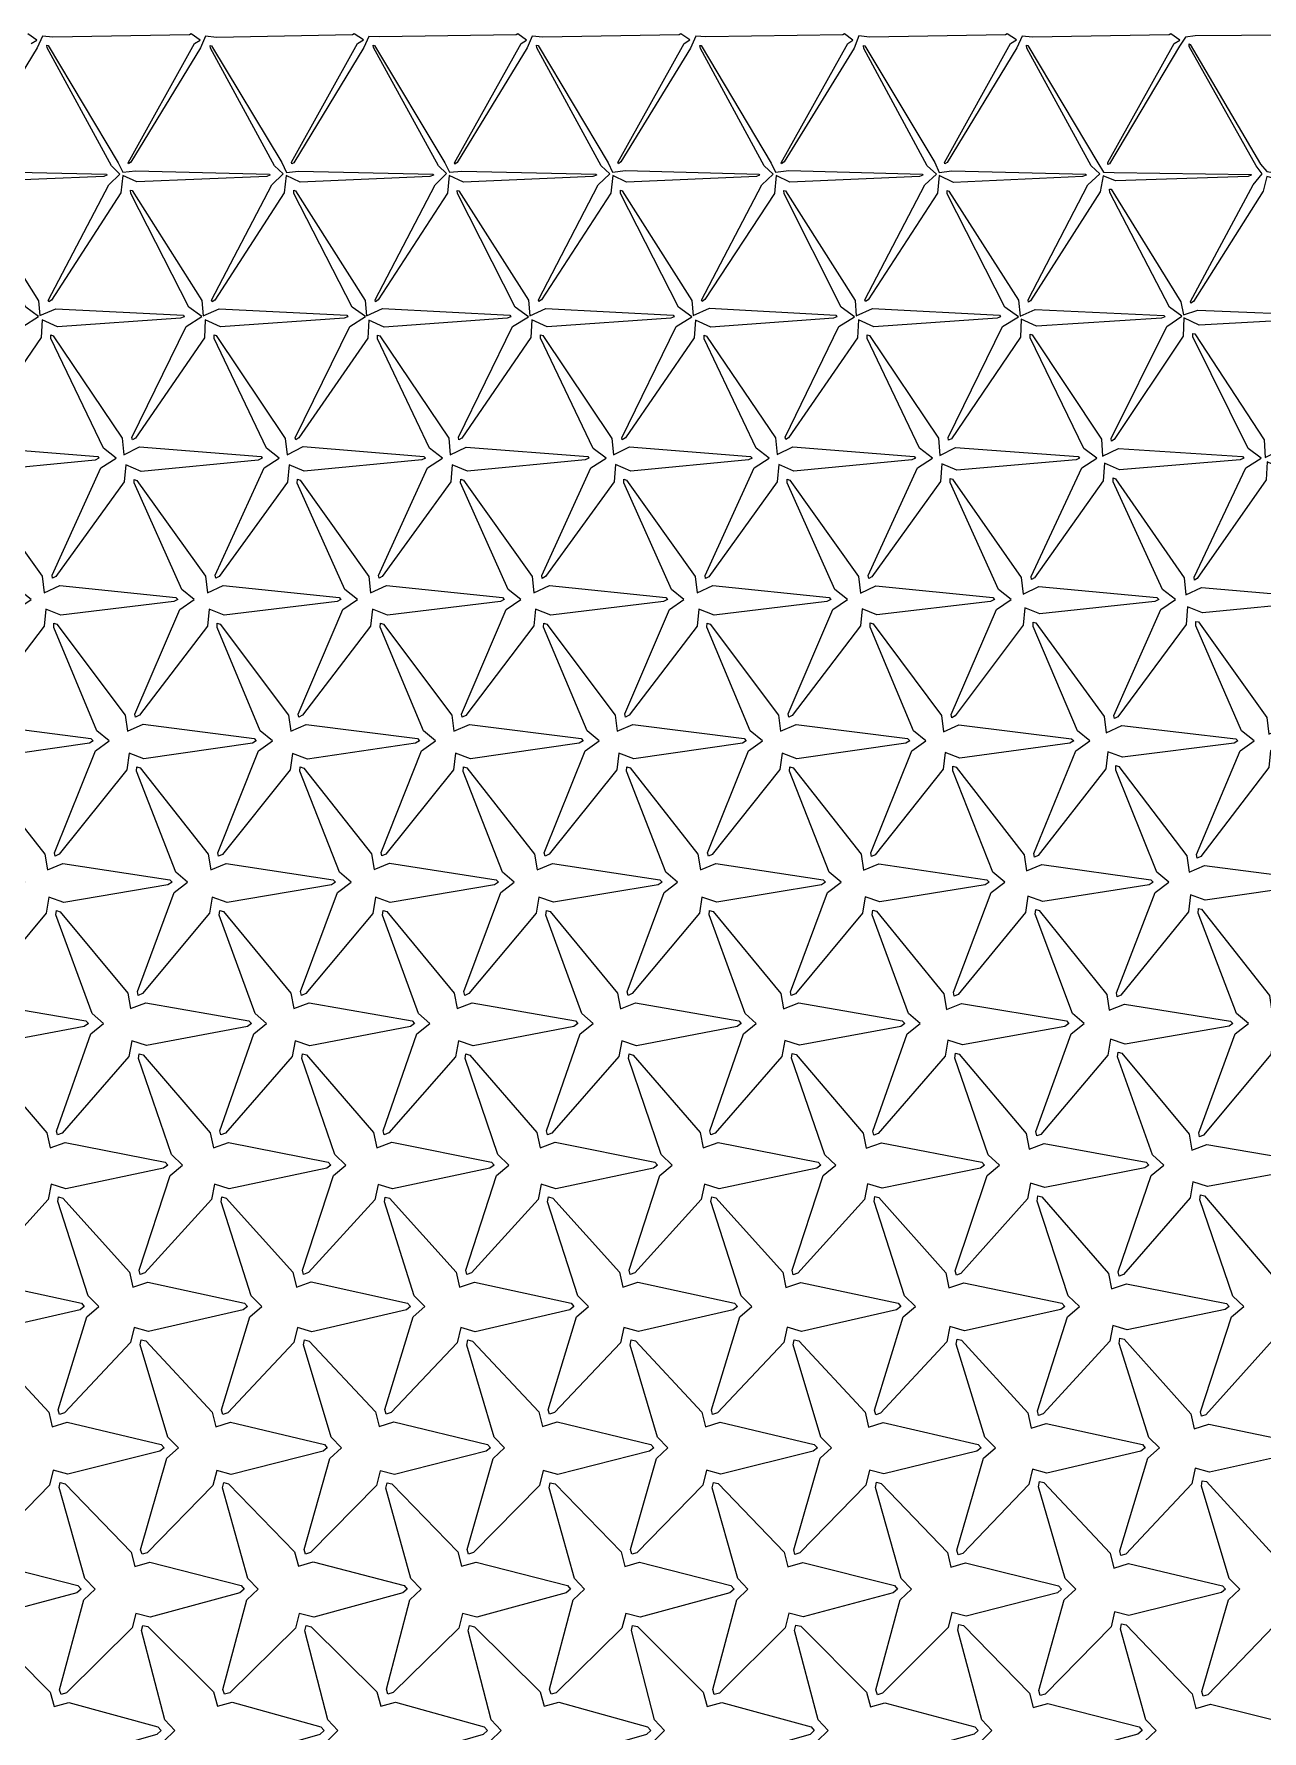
# Model space of a CAD drawing. Extents: x 0 to 195, y 0 to 191.
# Drawn here: x 84.8 to 122.4, y 138.6 to 190.6 of the extents above; entities that cross this region are included whole.
import ezdxf

# ---------------------------------------------------------------- set-up
doc = ezdxf.new("R2010")
doc.units = 0
doc.layers.add('DEFAULT', color=18, linetype='CONTINUOUS')

msp = doc.modelspace()

# ---------------------------------------------------------------- linework, layer by layer
at = {"layer": 'DEFAULT'}
for points in [[(124.628, 190.525), (120.376, 190.494), (120.087, 190.456), (119.898, 190.174), (117.75, 186.574), (117.701, 186.549), (117.702, 186.611), (119.734, 190.264), (119.905, 190.366), (119.631, 190.552), (119.58, 190.522), (115.4, 190.455), (115.078, 190.48), (114.922, 190.129), (112.78, 186.619), (112.715, 186.573), (112.705, 186.618), (114.728, 190.264), (114.909, 190.373), (114.625, 190.552), (114.573, 190.521), (110.404, 190.45), (110.08, 190.489), (109.931, 190.112), (107.791, 186.635), (107.715, 186.574), (107.697, 186.602), (109.744, 190.264), (109.9, 190.357), (109.641, 190.552), (109.591, 190.522), (105.395, 190.464), (105.087, 190.487), (104.929, 190.116), (102.788, 186.632), (102.717, 186.576), (102.702, 186.612), (104.734, 190.264), (104.905, 190.367), (104.631, 190.552), (104.58, 190.521), (100.401, 190.455), (100.077, 190.479), (99.921, 190.13), (97.779, 186.617), (97.711, 186.566), (97.698, 186.604), (99.742, 190.264), (99.901, 190.359), (99.638, 190.552), (99.588, 190.522), (95.396, 190.461), (95.078, 190.474), (94.916, 190.14), (92.773, 186.608), (92.713, 186.569), (92.706, 186.62), (94.725, 190.264), (94.91, 190.375), (94.622, 190.552), (94.57, 190.521), (90.405, 190.447), (90.074, 190.482), (89.924, 190.125), (87.782, 186.622), (87.714, 186.571), (87.701, 186.609), (89.736, 190.264), (89.904, 190.365), (89.633, 190.552), (89.582, 190.522), (85.399, 190.457), (85.078, 190.479), (84.922, 190.13), (82.779, 186.618)], [(84.735, 190.264), (84.904, 190.365), (84.632, 190.552)]]:
    msp.add_lwpolyline(points, dxfattribs=at)
for points in [[(122.57, 186.335), (122.884, 186.292), (127.113, 186.25), (127.125, 186.222), (127.035, 186.189), (122.923, 186.089), (122.577, 186.189), (122.457, 185.732), (120.324, 182.354), (120.25, 182.304), (120.239, 182.356), (122.155, 185.931), (122.425, 186.264), (122.242, 186.509), (120.198, 190.17), (120.19, 190.244), (120.228, 190.233), (122.38, 186.566)], [(82.542, 186.315), (82.923, 186.354), (87.036, 186.255), (87.054, 186.222), (86.956, 186.183), (82.963, 186.025), (82.548, 186.217), (82.48, 185.688), (80.353, 182.398), (80.274, 182.345), (80.26, 182.4), (82.109, 185.929), (82.449, 186.273), (82.207, 186.511), (80.214, 190.137), (80.209, 190.211), (80.254, 190.194), (82.401, 186.606)], [(87.539, 186.315), (87.926, 186.359), (92.03, 186.255), (92.047, 186.222), (91.948, 186.183), (87.967, 186.019), (87.544, 186.219), (87.482, 185.685), (85.355, 182.401), (85.273, 182.343), (85.257, 182.393), (87.116, 185.93), (87.451, 186.261), (87.192, 186.511), (85.222, 190.123), (85.212, 190.205), (85.253, 190.195), (87.401, 186.605)], [(92.551, 186.31), (92.917, 186.345), (97.047, 186.254), (97.053, 186.222), (96.943, 186.182), (92.97, 186.014), (92.541, 186.22), (92.482, 185.685), (90.356, 182.402), (90.275, 182.347), (90.26, 182.4), (92.108, 185.929), (92.455, 186.263), (92.187, 186.511), (90.224, 190.118), (90.216, 190.198), (90.26, 190.185), (92.406, 186.615)], [(97.541, 186.318), (97.923, 186.354), (102.036, 186.255), (102.044, 186.222), (101.935, 186.182), (97.974, 186.009), (97.539, 186.219), (97.486, 185.677), (95.361, 182.409), (95.278, 182.352), (95.263, 182.405), (97.103, 185.929), (97.452, 186.274), (97.203, 186.511), (95.216, 190.133), (95.208, 190.212), (95.25, 190.2), (97.398, 186.6)], [(102.533, 186.314), (102.931, 186.368), (107.019, 186.256), (107.041, 186.222), (106.945, 186.182), (102.969, 186.016), (102.545, 186.22), (102.486, 185.679), (100.36, 182.408), (100.279, 182.354), (100.266, 182.411), (102.097, 185.929), (102.457, 186.272), (102.192, 186.511), (100.221, 190.123), (100.213, 190.204), (100.255, 190.193), (102.402, 186.607)], [(107.528, 186.319), (107.934, 186.371), (112.015, 186.256), (112.037, 186.222), (111.941, 186.182), (107.971, 186.013), (107.546, 186.213), (107.492, 185.667), (105.368, 182.42), (105.28, 182.356), (105.262, 182.403), (107.105, 185.929), (107.459, 186.259), (107.176, 186.512), (105.229, 190.108), (105.214, 190.202), (105.249, 190.202), (107.397, 186.598)], [(112.543, 186.312), (112.924, 186.356), (117.034, 186.255), (117.043, 186.222), (116.933, 186.182), (112.975, 186.007), (112.538, 186.219), (112.487, 185.676), (110.361, 182.41), (110.279, 182.353), (110.263, 182.406), (112.102, 185.929), (112.461, 186.259), (112.172, 186.512), (110.231, 190.104), (110.219, 190.193), (110.258, 190.187), (112.405, 186.612)], [(117.57, 186.315), (117.896, 186.312), (122.088, 186.252), (122.097, 186.222), (121.997, 186.186), (117.943, 186.058), (117.563, 186.202), (117.468, 185.712), (115.337, 182.374), (115.27, 182.339), (115.267, 182.413), (117.095, 185.929), (117.458, 186.272), (117.19, 186.511), (115.222, 190.121), (115.213, 190.204), (115.254, 190.193), (117.402, 186.606)], [(84.996, 181.925), (85.492, 182.134), (89.4, 181.934), (89.424, 181.892), (89.31, 181.843), (85.537, 181.578), (85.069, 181.794), (85.037, 181.25), (82.926, 178.175), (82.835, 178.121), (82.821, 178.194), (84.478, 181.594), (84.963, 181.896), (84.566, 182.186), (82.78, 185.673), (82.772, 185.772), (82.824, 185.759), (84.957, 182.381)], [(89.998, 181.921), (90.492, 182.135), (94.399, 181.934), (94.428, 181.892), (94.321, 181.844), (90.532, 181.586), (90.066, 181.798), (90.038, 181.249), (87.927, 178.176), (87.836, 178.122), (87.821, 178.194), (89.478, 181.594), (89.964, 181.894), (89.563, 182.186), (87.782, 185.67), (87.774, 185.767), (87.828, 185.753), (89.961, 182.388)], [(94.998, 181.92), (95.497, 182.141), (99.39, 181.935), (99.418, 181.892), (99.306, 181.842), (95.539, 181.575), (95.074, 181.785), (95.043, 181.238), (92.934, 178.186), (92.836, 178.122), (92.816, 178.184), (94.488, 181.594), (94.97, 181.894), (94.562, 182.186), (92.782, 185.669), (92.776, 185.765), (92.831, 185.748), (94.963, 182.392)], [(100, 181.916), (100.496, 182.14), (104.391, 181.935), (104.424, 181.892), (104.318, 181.843), (100.533, 181.584), (100.065, 181.8), (100.035, 181.254), (97.924, 178.171), (97.835, 178.121), (97.822, 178.198), (99.474, 181.594), (99.961, 181.892), (99.554, 182.186), (97.786, 185.661), (97.78, 185.759), (97.835, 185.742), (99.966, 182.398)], [(105.001, 181.927), (105.503, 182.152), (109.377, 181.936), (109.409, 181.892), (109.3, 181.842), (105.542, 181.57), (105.074, 181.785), (105.041, 181.243), (102.931, 178.182), (102.835, 178.121), (102.817, 178.187), (104.486, 181.594), (104.968, 181.892), (104.555, 182.186), (102.785, 185.663), (102.777, 185.763), (102.83, 185.75), (104.962, 182.39)], [(109.999, 181.92), (110.497, 182.142), (114.389, 181.935), (114.421, 181.892), (114.315, 181.843), (110.535, 181.582), (110.069, 181.794), (110.04, 181.246), (107.929, 178.179), (107.839, 178.127), (107.825, 178.203), (109.469, 181.594), (109.95, 181.892), (109.541, 182.187), (107.791, 185.65), (107.781, 185.756), (107.832, 185.747), (109.964, 182.393)], [(115.023, 181.913), (115.475, 182.108), (119.432, 181.932), (119.454, 181.892), (119.343, 181.845), (115.52, 181.604), (115.053, 181.821), (115.027, 181.27), (112.913, 178.156), (112.829, 178.11), (112.819, 178.19), (114.482, 181.594), (114.965, 181.892), (114.553, 182.186), (112.786, 185.66), (112.78, 185.757), (112.836, 185.741), (114.967, 182.4)], [(120.019, 181.946), (120.463, 182.089), (124.456, 181.93), (124.48, 181.892), (124.377, 181.848), (120.503, 181.631), (120.034, 181.853), (120.012, 181.299), (117.893, 178.127), (117.814, 178.085), (117.806, 178.164), (119.509, 181.595), (119.972, 181.912), (119.593, 182.185), (117.767, 185.699), (117.756, 185.8), (117.801, 185.793), (119.939, 182.346)], [(82.568, 177.659), (83.055, 177.904), (86.774, 177.613), (86.811, 177.562), (86.691, 177.503), (83.097, 177.153), (82.63, 177.358), (82.582, 176.834), (80.485, 173.93), (80.384, 173.876), (80.368, 173.962), (81.875, 177.26), (82.346, 177.562), (81.955, 177.86), (80.331, 181.238), (80.332, 181.337), (80.405, 181.309), (82.521, 178.173)], [(87.569, 177.66), (88.056, 177.905), (91.773, 177.613), (91.809, 177.562), (91.689, 177.503), (88.098, 177.151), (87.631, 177.355), (87.584, 176.83), (85.487, 173.934), (85.388, 173.882), (85.372, 173.972), (86.866, 177.259), (87.334, 177.562), (86.944, 177.861), (85.336, 181.227), (85.335, 181.332), (85.406, 181.308), (87.522, 178.173)], [(92.569, 177.661), (93.062, 177.915), (96.76, 177.614), (96.806, 177.562), (96.695, 177.504), (93.095, 177.156), (92.63, 177.357), (92.585, 176.829), (90.488, 173.935), (90.388, 173.883), (90.373, 173.973), (91.864, 177.259), (92.332, 177.562), (91.942, 177.861), (90.337, 181.225), (90.333, 181.336), (90.4, 181.317), (92.517, 178.164)], [(97.569, 177.659), (98.053, 177.901), (101.778, 177.613), (101.815, 177.562), (101.697, 177.504), (98.094, 177.157), (97.63, 177.358), (97.585, 176.83), (95.487, 173.934), (95.387, 173.881), (95.371, 173.968), (96.869, 177.259), (97.328, 177.562), (96.931, 177.861), (95.342, 181.214), (95.339, 181.325), (95.408, 181.305), (97.523, 178.176)], [(102.569, 177.659), (103.059, 177.911), (106.766, 177.614), (106.81, 177.562), (106.697, 177.504), (103.094, 177.158), (102.628, 177.361), (102.583, 176.833), (100.485, 173.93), (100.385, 173.878), (100.37, 173.967), (101.871, 177.26), (102.339, 177.562), (101.948, 177.86), (100.335, 181.231), (100.332, 181.337), (100.401, 181.315), (102.518, 178.166)], [(107.573, 177.667), (108.058, 177.908), (111.769, 177.614), (111.813, 177.562), (111.7, 177.504), (108.093, 177.16), (107.627, 177.363), (107.582, 176.835), (105.484, 173.929), (105.385, 173.877), (105.37, 173.966), (106.872, 177.26), (107.333, 177.562), (106.936, 177.861), (105.34, 181.219), (105.339, 181.325), (105.411, 181.3), (107.526, 178.181)], [(112.561, 177.646), (113.043, 177.885), (116.797, 177.612), (116.841, 177.562), (116.734, 177.507), (113.076, 177.187), (112.616, 177.382), (112.579, 176.84), (110.481, 173.924), (110.383, 173.874), (110.368, 173.964), (111.874, 177.26), (112.336, 177.562), (111.939, 177.861), (110.339, 181.222), (110.335, 181.332), (110.403, 181.312), (112.519, 178.169)], [(117.544, 177.616), (118.026, 177.858), (121.832, 177.609), (121.867, 177.562), (121.754, 177.508), (118.065, 177.203), (117.602, 177.406), (117.566, 176.865), (115.463, 173.899), (115.368, 173.848), (115.354, 173.933), (116.906, 177.261), (117.37, 177.562), (116.966, 177.86), (115.326, 181.248), (115.322, 181.355), (115.387, 181.336), (117.507, 178.145)], [(122.522, 177.578), (123.003, 177.821), (126.878, 177.606), (126.906, 177.562), (126.794, 177.511), (123.045, 177.235), (122.581, 177.442), (122.55, 176.896), (120.442, 173.869), (120.355, 173.825), (120.345, 173.915), (121.925, 177.262), (122.4, 177.562), (121.999, 177.858), (120.311, 181.279), (120.306, 181.382), (120.368, 181.364), (122.492, 178.117)], [(85.131, 173.437), (85.609, 173.66), (89.167, 173.292), (89.221, 173.231), (89.104, 173.166), (85.641, 172.753), (85.183, 172.936), (85.129, 172.415), (83.045, 169.687), (82.931, 169.626), (82.908, 169.717), (84.287, 172.926), (84.731, 173.231), (84.347, 173.534), (82.881, 176.803), (82.887, 176.913), (82.973, 176.88), (85.074, 173.943)], [(90.132, 173.439), (90.61, 173.661), (94.165, 173.292), (94.219, 173.231), (94.101, 173.166), (90.642, 172.751), (90.184, 172.933), (90.13, 172.413), (88.047, 169.69), (87.932, 169.629), (87.91, 169.721), (89.283, 172.926), (89.727, 173.231), (89.343, 173.535), (87.883, 176.799), (87.888, 176.91), (87.974, 176.878), (90.075, 173.944)], [(95.13, 173.436), (95.61, 173.66), (99.166, 173.292), (99.219, 173.231), (99.102, 173.166), (95.642, 172.752), (95.182, 172.937), (95.127, 172.419), (93.043, 169.684), (92.931, 169.627), (92.911, 169.723), (94.281, 172.926), (94.725, 173.231), (94.341, 173.535), (92.883, 176.798), (92.887, 176.912), (92.971, 176.883), (95.072, 173.94)], [(100.128, 173.433), (100.608, 173.657), (104.17, 173.291), (104.219, 173.231), (104.097, 173.165), (100.645, 172.748), (100.182, 172.936), (100.125, 172.422), (98.041, 169.68), (97.93, 169.625), (97.91, 169.722), (99.282, 172.926), (99.725, 173.231), (99.342, 173.535), (97.883, 176.799), (97.887, 176.913), (97.97, 176.884), (100.071, 173.938)], [(105.128, 173.432), (105.607, 173.656), (109.172, 173.291), (109.221, 173.231), (109.099, 173.166), (105.644, 172.75), (105.183, 172.936), (105.126, 172.419), (103.042, 169.683), (102.932, 169.629), (102.913, 169.727), (104.277, 172.925), (104.725, 173.231), (104.346, 173.534), (102.881, 176.803), (102.885, 176.915), (102.969, 176.885), (105.071, 173.937)], [(110.125, 173.427), (110.604, 173.651), (114.178, 173.291), (114.231, 173.231), (114.115, 173.167), (110.635, 172.762), (110.178, 172.945), (110.125, 172.422), (108.041, 169.681), (107.931, 169.627), (107.912, 169.725), (109.279, 172.926), (109.727, 173.231), (109.348, 173.534), (107.88, 176.804), (107.884, 176.917), (107.968, 176.887), (110.07, 173.935)], [(115.108, 173.397), (115.588, 173.626), (119.208, 173.288), (119.261, 173.231), (119.148, 173.17), (115.619, 172.789), (115.162, 172.971), (115.116, 172.44), (113.028, 169.663), (112.922, 169.611), (112.905, 169.71), (114.294, 172.926), (114.739, 173.231), (114.353, 173.534), (112.878, 176.809), (112.875, 176.933), (112.949, 176.915), (115.055, 173.907)], [(120.092, 173.37), (120.57, 173.597), (124.245, 173.285), (124.295, 173.231), (124.186, 173.173), (120.6, 172.819), (120.145, 173.001), (120.105, 172.461), (118.014, 169.642), (117.908, 169.588), (117.891, 169.68), (119.325, 172.928), (119.774, 173.231), (119.382, 173.533), (117.865, 176.837), (117.863, 176.953), (117.937, 176.931), (120.046, 173.89)], [(82.682, 169.195), (83.161, 169.41), (86.565, 168.97), (86.632, 168.901), (86.516, 168.828), (83.185, 168.354), (82.726, 168.531), (82.659, 168.027), (80.585, 165.414), (80.466, 165.358), (80.443, 165.463), (81.709, 168.592), (82.14, 168.901), (81.769, 169.208), (80.416, 172.399), (80.425, 172.516), (80.521, 172.481), (82.61, 169.682)], [(87.684, 169.198), (88.162, 169.413), (91.562, 168.97), (91.629, 168.901), (91.512, 168.828), (88.187, 168.351), (87.732, 168.521), (87.666, 168.014), (85.595, 165.428), (85.472, 165.368), (85.447, 165.47), (86.701, 168.592), (87.122, 168.901), (86.747, 169.209), (85.426, 172.377), (85.432, 172.505), (85.523, 172.477), (87.612, 169.685)], [(92.682, 169.196), (93.159, 169.407), (96.569, 168.97), (96.628, 168.901), (96.502, 168.827), (93.192, 168.343), (92.733, 168.518), (92.664, 168.017), (90.592, 165.424), (90.472, 165.368), (90.448, 165.474), (91.698, 168.592), (92.119, 168.901), (91.744, 169.209), (90.427, 172.374), (90.433, 172.503), (90.524, 172.475), (92.613, 169.687)], [(97.681, 169.194), (98.157, 169.404), (101.573, 168.969), (101.637, 168.901), (101.517, 168.828), (98.185, 168.355), (97.731, 168.522), (97.667, 168.01), (95.597, 165.431), (95.476, 165.375), (95.453, 165.483), (96.688, 168.592), (97.117, 168.901), (96.751, 169.208), (95.424, 172.381), (95.431, 172.506), (95.524, 172.476), (97.612, 169.687)], [(102.683, 169.198), (103.158, 169.406), (106.57, 168.97), (106.633, 168.901), (106.514, 168.828), (103.187, 168.352), (102.731, 168.523), (102.665, 168.015), (100.594, 165.426), (100.471, 165.367), (100.446, 165.469), (101.702, 168.592), (102.128, 168.901), (101.755, 169.208), (100.423, 172.384), (100.431, 172.505), (100.527, 172.472), (102.615, 169.691)], [(107.682, 169.196), (108.157, 169.404), (111.573, 168.969), (111.636, 168.901), (111.517, 168.828), (108.185, 168.355), (107.728, 168.527), (107.662, 168.02), (105.59, 165.421), (105.471, 165.366), (105.448, 165.473), (106.699, 168.592), (107.124, 168.901), (106.752, 169.208), (105.424, 172.381), (105.432, 172.505), (105.526, 172.474), (107.614, 169.689)], [(112.672, 169.177), (113.146, 169.387), (116.595, 168.968), (116.658, 168.901), (116.542, 168.83), (113.172, 168.374), (112.718, 168.545), (112.657, 168.031), (110.583, 165.411), (110.467, 165.359), (110.446, 165.469), (111.702, 168.592), (112.127, 168.901), (111.754, 169.208), (110.423, 172.384), (110.427, 172.513), (110.516, 172.487), (112.607, 169.676)], [(117.655, 169.149), (118.133, 169.367), (121.62, 168.965), (121.683, 168.901), (121.57, 168.833), (118.158, 168.397), (117.704, 168.569), (117.647, 168.049), (115.57, 165.393), (115.456, 165.34), (115.436, 165.447), (116.725, 168.593), (117.153, 168.901), (116.775, 169.207), (115.414, 172.404), (115.414, 172.535), (115.497, 172.514), (117.592, 169.648)], [(122.63, 169.105), (123.105, 169.323), (126.675, 168.961), (126.724, 168.901), (126.603, 168.836), (123.142, 168.422), (122.684, 168.604), (122.63, 168.082), (120.547, 165.36), (120.44, 165.313), (120.424, 165.421), (121.752, 168.594), (122.183, 168.901), (121.799, 169.206), (120.403, 172.427), (120.4, 172.56), (120.476, 172.545), (122.576, 169.617)], [(85.231, 164.95), (85.704, 165.148), (88.979, 164.648), (89.049, 164.571), (88.924, 164.489), (85.732, 163.951), (85.275, 164.117), (85.194, 163.628), (83.134, 161.152), (83.005, 161.095), (82.978, 161.208), (84.132, 164.259), (84.543, 164.571), (84.182, 164.881), (82.955, 167.984), (82.968, 168.111), (83.074, 168.075), (85.15, 165.428)], [(90.231, 164.949), (90.702, 165.145), (93.983, 164.647), (94.052, 164.571), (93.926, 164.49), (90.731, 163.952), (90.277, 164.112), (90.199, 163.619), (88.14, 161.161), (88.012, 161.107), (87.986, 161.225), (89.115, 164.258), (89.524, 164.571), (89.166, 164.882), (87.962, 167.968), (87.973, 168.103), (88.076, 168.072), (90.151, 165.431)], [(95.236, 164.958), (95.706, 165.151), (98.975, 164.648), (99.047, 164.571), (98.924, 164.489), (95.731, 163.951), (95.278, 164.11), (95.201, 163.617), (93.142, 161.163), (93.012, 161.107), (92.985, 161.223), (94.117, 164.258), (94.528, 164.571), (94.171, 164.882), (92.961, 167.972), (92.974, 168.101), (93.082, 168.064), (95.156, 165.44)], [(100.23, 164.948), (100.703, 165.146), (103.981, 164.648), (104.053, 164.571), (103.93, 164.49), (100.729, 163.956), (100.276, 164.114), (100.199, 163.619), (98.14, 161.161), (98.012, 161.107), (97.985, 161.224), (99.116, 164.258), (99.522, 164.571), (99.163, 164.882), (97.964, 167.965), (97.973, 168.103), (98.073, 168.076), (100.149, 165.427)], [(105.229, 164.947), (105.7, 165.142), (108.987, 164.647), (109.057, 164.571), (108.933, 164.49), (105.727, 163.958), (105.275, 164.116), (105.199, 163.619), (103.14, 161.161), (103.011, 161.104), (102.983, 161.219), (104.121, 164.258), (104.529, 164.571), (104.169, 164.882), (102.961, 167.97), (102.972, 168.104), (103.075, 168.073), (105.151, 165.43)], [(110.225, 164.939), (110.694, 165.132), (113.999, 164.646), (114.068, 164.571), (113.944, 164.491), (110.721, 163.967), (110.27, 164.125), (110.196, 163.626), (108.136, 161.155), (108.008, 161.1), (107.982, 161.216), (109.123, 164.259), (109.533, 164.571), (109.174, 164.882), (107.959, 167.975), (107.97, 168.108), (108.073, 168.076), (110.149, 165.427)], [(115.212, 164.917), (115.683, 165.115), (119.022, 164.644), (119.089, 164.571), (118.968, 164.494), (115.709, 163.986), (115.256, 164.149), (115.185, 163.647), (113.12, 161.133), (112.999, 161.085), (112.977, 161.206), (114.134, 164.259), (114.547, 164.571), (114.186, 164.881), (112.954, 167.987), (112.961, 168.123), (113.059, 168.096), (115.139, 165.407)], [(120.193, 164.884), (120.662, 165.083), (124.062, 164.64), (124.129, 164.571), (124.012, 164.498), (120.687, 164.02), (120.237, 164.182), (120.174, 163.668), (118.106, 161.113), (117.988, 161.065), (117.967, 161.184), (119.156, 164.26), (119.572, 164.571), (119.206, 164.88), (117.944, 168.007), (117.95, 168.144), (118.042, 168.12), (120.126, 165.383)], [(117.749, 160.651), (118.213, 160.833), (121.461, 160.319), (121.536, 160.241), (121.416, 160.159), (118.236, 159.615), (117.785, 159.768), (117.708, 159.272), (115.652, 156.847), (115.527, 156.802), (115.503, 156.933), (116.576, 159.926), (116.977, 160.241), (116.626, 160.554), (115.481, 163.598), (115.494, 163.737), (115.601, 163.706), (117.67, 161.138)], [(122.725, 160.609), (123.191, 160.797), (126.505, 160.315), (126.578, 160.241), (126.46, 160.163), (123.213, 159.65), (122.764, 159.805), (122.694, 159.3), (120.633, 156.82), (120.511, 156.775), (120.489, 156.901), (121.608, 159.928), (122.01, 160.241), (121.649, 160.553), (120.47, 163.621), (120.477, 163.765), (120.576, 163.742), (122.652, 161.101)], [(82.769, 160.687), (83.237, 160.87), (86.413, 160.324), (86.488, 160.241), (86.361, 160.153), (83.263, 159.571), (82.811, 159.723), (82.725, 159.24), (80.675, 156.879), (80.538, 156.821), (80.506, 156.939), (81.569, 159.926), (81.968, 160.241), (81.618, 160.554), (80.484, 163.591), (80.502, 163.723), (80.617, 163.684), (82.682, 161.159)], [(87.778, 160.701), (88.243, 160.88), (91.401, 160.325), (91.479, 160.241), (91.355, 160.153), (88.266, 159.566), (87.815, 159.716), (87.728, 159.233), (85.68, 156.886), (85.543, 156.83), (85.512, 156.952), (86.556, 159.925), (86.953, 160.241), (86.605, 160.555), (85.49, 163.578), (85.509, 163.71), (85.627, 163.669), (87.69, 161.175)], [(92.778, 160.701), (93.244, 160.881), (96.399, 160.325), (96.477, 160.241), (96.352, 160.152), (93.268, 159.564), (92.816, 159.714), (92.729, 159.233), (90.68, 156.886), (90.544, 156.833), (90.514, 156.957), (91.551, 159.925), (91.943, 160.241), (91.594, 160.555), (90.495, 163.567), (90.512, 163.706), (90.626, 163.671), (92.689, 161.173)], [(97.777, 160.701), (98.243, 160.879), (101.401, 160.325), (101.477, 160.241), (101.35, 160.152), (98.269, 159.563), (97.819, 159.71), (97.732, 159.227), (95.684, 156.892), (95.547, 156.837), (95.515, 156.96), (96.548, 159.925), (96.94, 160.241), (96.591, 160.555), (95.496, 163.565), (95.513, 163.704), (95.627, 163.67), (97.689, 161.174)], [(102.776, 160.698), (103.243, 160.879), (106.402, 160.325), (106.477, 160.241), (106.35, 160.152), (103.269, 159.562), (102.818, 159.711), (102.731, 159.229), (100.683, 156.89), (100.547, 156.837), (100.516, 156.962), (101.546, 159.925), (101.94, 160.241), (101.594, 160.555), (100.495, 163.567), (100.511, 163.708), (100.624, 163.675), (102.687, 161.169)], [(107.773, 160.693), (108.239, 160.873), (111.409, 160.324), (111.49, 160.241), (111.369, 160.154), (108.259, 159.578), (107.81, 159.725), (107.726, 159.237), (105.677, 156.882), (105.544, 156.833), (105.516, 156.962), (106.546, 159.925), (106.94, 160.241), (106.594, 160.555), (105.495, 163.568), (105.51, 163.709), (105.622, 163.677), (107.686, 161.167)], [(112.763, 160.675), (113.226, 160.853), (116.435, 160.322), (116.508, 160.241), (116.382, 160.155), (113.253, 159.588), (112.804, 159.735), (112.723, 159.244), (110.672, 156.876), (110.538, 156.822), (110.508, 156.944), (111.564, 159.926), (111.955, 160.241), (111.601, 160.555), (110.492, 163.574), (110.505, 163.717), (110.615, 163.686), (112.681, 161.157)], [(85.314, 156.433), (85.777, 156.602), (88.834, 156.002), (88.917, 155.911), (88.79, 155.816), (85.799, 155.185), (85.35, 155.326), (85.253, 154.855), (83.214, 152.603), (83.072, 152.55), (83.037, 152.679), (83.998, 155.593), (84.379, 155.911), (84.039, 156.227), (83.019, 159.183), (83.041, 159.325), (83.164, 159.288), (85.217, 156.896)], [(90.315, 156.436), (90.777, 156.602), (93.833, 156.002), (93.915, 155.911), (93.786, 155.815), (90.801, 155.182), (90.352, 155.323), (90.255, 154.851), (88.217, 152.607), (88.075, 152.555), (88.041, 152.687), (88.99, 155.592), (89.369, 155.911), (89.031, 156.228), (88.023, 159.175), (88.044, 159.319), (88.167, 159.283), (90.219, 156.901)], [(95.318, 156.441), (95.781, 156.608), (98.826, 156.002), (98.91, 155.911), (98.782, 155.815), (95.803, 155.179), (95.355, 155.317), (95.259, 154.844), (93.222, 152.614), (93.078, 152.56), (93.042, 152.691), (93.987, 155.592), (94.367, 155.911), (94.031, 156.228), (93.023, 159.175), (93.045, 159.318), (93.169, 159.281), (95.22, 156.904)], [(100.318, 156.441), (100.78, 156.606), (103.828, 156.002), (103.914, 155.911), (103.79, 155.816), (100.799, 155.185), (100.351, 155.323), (100.256, 154.85), (98.218, 152.608), (98.077, 152.559), (98.044, 152.694), (98.983, 155.592), (99.361, 155.911), (99.024, 156.228), (98.026, 159.168), (98.047, 159.314), (98.17, 159.279), (100.221, 156.905)], [(105.316, 156.436), (105.775, 156.599), (108.838, 156.001), (108.92, 155.911), (108.791, 155.816), (105.798, 155.186), (105.35, 155.326), (105.255, 154.852), (103.216, 152.606), (103.074, 152.555), (103.041, 152.687), (103.99, 155.592), (104.366, 155.911), (104.026, 156.228), (103.025, 159.17), (103.047, 159.315), (103.17, 159.279), (105.221, 156.906)], [(110.308, 156.423), (110.771, 156.592), (113.846, 156), (113.932, 155.911), (113.809, 155.818), (110.79, 155.2), (110.343, 155.338), (110.251, 154.859), (108.211, 152.599), (108.072, 152.551), (108.04, 152.686), (108.991, 155.592), (109.373, 155.911), (109.035, 156.227), (108.021, 159.179), (108.04, 159.327), (108.159, 159.295), (110.213, 156.89)], [(115.295, 156.4), (115.753, 156.565), (118.881, 155.997), (118.962, 155.911), (118.837, 155.821), (115.775, 155.222), (115.331, 155.358), (115.246, 154.87), (113.204, 152.589), (113.065, 152.538), (113.033, 152.67), (114.008, 155.593), (114.387, 155.911), (114.043, 156.227), (113.018, 159.187), (113.035, 159.335), (113.152, 159.305), (115.208, 156.879)], [(120.276, 156.368), (120.737, 156.539), (123.914, 155.994), (123.993, 155.911), (123.87, 155.824), (120.759, 155.248), (120.311, 155.394), (120.228, 154.904), (118.179, 152.555), (118.048, 152.509), (118.021, 152.643), (119.034, 155.594), (119.422, 155.911), (119.075, 156.226), (118.003, 159.219), (118.019, 159.364), (118.132, 159.333), (120.193, 156.851)], [(82.847, 152.161), (83.306, 152.318), (86.275, 151.678), (86.362, 151.581), (86.232, 151.479), (83.328, 150.81), (82.88, 150.944), (82.776, 150.482), (80.745, 148.315), (80.595, 148.261), (80.557, 148.394), (81.453, 151.261), (81.826, 151.581), (81.495, 151.899), (80.539, 154.809), (80.567, 154.95), (80.701, 154.907), (82.743, 152.618)], [(87.851, 152.167), (88.308, 152.321), (91.271, 151.678), (91.359, 151.581), (91.23, 151.479), (88.329, 150.808), (87.883, 150.938), (87.779, 150.475), (85.75, 148.322), (85.602, 148.272), (85.564, 148.41), (86.437, 151.26), (86.805, 151.581), (86.477, 151.9), (85.547, 154.792), (85.574, 154.938), (85.706, 154.9), (87.747, 152.625)], [(92.854, 152.173), (93.313, 152.328), (96.263, 151.679), (96.352, 151.581), (96.224, 151.478), (93.332, 150.803), (92.886, 150.934), (92.781, 150.472), (90.752, 148.325), (90.603, 148.274), (90.565, 148.412), (91.435, 151.26), (91.802, 151.581), (91.473, 151.9), (90.548, 154.788), (90.575, 154.935), (90.708, 154.897), (92.749, 152.628)], [(97.853, 152.172), (98.309, 152.323), (101.269, 151.678), (101.355, 151.581), (101.225, 151.479), (98.331, 150.804), (97.887, 150.932), (97.783, 150.468), (95.755, 148.329), (95.606, 148.279), (95.568, 148.418), (96.429, 151.26), (96.793, 151.581), (96.465, 151.9), (95.552, 154.78), (95.578, 154.93), (95.71, 154.894), (97.75, 152.631)], [(102.85, 152.167), (103.308, 152.32), (106.272, 151.678), (106.361, 151.581), (106.233, 151.479), (103.327, 150.811), (102.884, 150.936), (102.783, 150.468), (100.755, 148.329), (100.605, 148.278), (100.567, 148.416), (101.43, 151.26), (101.798, 151.581), (101.471, 151.9), (100.549, 154.786), (100.575, 154.936), (100.706, 154.9), (102.747, 152.625)], [(107.848, 152.162), (108.303, 152.314), (111.281, 151.677), (111.366, 151.581), (111.236, 151.48), (108.326, 150.813), (107.882, 150.941), (107.78, 150.474), (105.751, 148.323), (105.602, 148.272), (105.564, 148.409), (106.438, 151.26), (106.804, 151.581), (106.474, 151.9), (105.548, 154.789), (105.574, 154.938), (105.705, 154.901), (107.747, 152.624)], [(112.839, 152.148), (113.297, 152.304), (116.293, 151.676), (116.385, 151.581), (116.264, 151.483), (113.312, 150.835), (112.868, 150.964), (112.771, 150.491), (110.739, 148.307), (110.596, 148.262), (110.563, 148.406), (111.44, 151.26), (111.81, 151.581), (111.482, 151.9), (110.544, 154.797), (110.568, 154.948), (110.695, 154.915), (112.739, 152.61)], [(117.82, 152.114), (118.276, 152.271), (121.335, 151.671), (121.419, 151.581), (121.294, 151.486), (118.297, 150.858), (117.853, 150.991), (117.76, 150.513), (115.723, 148.285), (115.583, 148.24), (115.551, 148.381), (116.466, 151.261), (116.833, 151.581), (116.494, 151.899), (115.539, 154.808), (115.558, 154.965), (115.678, 154.939), (117.727, 152.586)], [(122.8, 152.08), (123.257, 152.24), (126.374, 151.667), (126.453, 151.581), (126.326, 151.489), (123.281, 150.883), (122.836, 151.019), (122.748, 150.534), (120.707, 148.264), (120.57, 148.217), (120.539, 148.353), (121.494, 151.262), (121.873, 151.581), (121.533, 151.897), (120.522, 154.847), (120.54, 154.996), (120.659, 154.965), (122.713, 152.559)], [(85.382, 147.892), (85.836, 148.035), (88.715, 147.354), (88.807, 147.251), (88.679, 147.143), (85.855, 146.438), (85.411, 146.56), (85.3, 146.105), (83.279, 144.031), (83.125, 143.983), (83.085, 144.127), (83.89, 146.928), (84.248, 147.251), (83.929, 147.572), (83.068, 150.414), (83.1, 150.563), (83.24, 150.523), (85.272, 148.343)], [(90.384, 147.895), (90.838, 148.038), (93.712, 147.354), (93.802, 147.251), (93.671, 147.142), (90.858, 146.432), (90.415, 146.554), (90.302, 146.1), (88.283, 144.036), (88.128, 143.987), (88.086, 144.129), (88.887, 146.928), (89.242, 147.251), (88.921, 147.572), (88.071, 150.406), (88.102, 150.559), (88.241, 150.521), (90.273, 148.344)], [(95.387, 147.9), (95.841, 148.042), (98.706, 147.355), (98.799, 147.251), (98.669, 147.142), (95.859, 146.431), (95.417, 146.549), (95.306, 146.094), (93.287, 144.043), (93.131, 143.993), (93.089, 144.136), (93.88, 146.927), (94.236, 147.251), (93.918, 147.572), (93.073, 150.403), (93.105, 150.555), (93.245, 150.516), (95.275, 148.349)], [(100.387, 147.899), (100.841, 148.042), (103.707, 147.355), (103.8, 147.251), (103.673, 147.143), (100.857, 146.433), (100.415, 146.553), (100.304, 146.098), (98.284, 144.038), (98.13, 143.992), (98.09, 144.138), (98.879, 146.927), (99.232, 147.251), (98.913, 147.573), (98.075, 150.398), (98.106, 150.553), (98.244, 150.517), (100.275, 148.348)], [(105.382, 147.892), (105.837, 148.036), (108.714, 147.354), (108.809, 147.251), (108.682, 147.144), (105.853, 146.441), (105.411, 146.56), (105.302, 146.102), (103.281, 144.035), (103.129, 143.988), (103.088, 144.135), (103.882, 146.927), (104.234, 147.251), (103.913, 147.573), (103.075, 150.398), (103.104, 150.557), (103.239, 150.524), (105.271, 148.342)], [(110.376, 147.881), (110.827, 148.02), (113.734, 147.352), (113.822, 147.251), (113.691, 147.145), (110.848, 146.448), (110.406, 146.568), (110.298, 146.108), (108.277, 144.028), (108.124, 143.981), (108.084, 144.126), (108.891, 146.928), (109.243, 147.251), (108.92, 147.572), (108.072, 150.405), (108.101, 150.561), (108.238, 150.526), (110.27, 148.339)], [(115.361, 147.855), (115.814, 147.999), (118.761, 147.349), (118.849, 147.251), (118.719, 147.148), (115.834, 146.47), (115.393, 146.592), (115.289, 146.125), (113.264, 144.012), (113.117, 143.969), (113.081, 144.118), (113.899, 146.928), (114.259, 147.251), (113.938, 147.572), (113.063, 150.423), (113.09, 150.581), (113.221, 150.549), (115.258, 148.316)], [(120.345, 147.828), (120.8, 147.978), (123.787, 147.346), (123.881, 147.251), (123.761, 147.152), (120.813, 146.503), (120.374, 146.624), (120.279, 146.146), (118.25, 143.991), (118.105, 143.947), (118.069, 144.091), (118.925, 146.929), (119.29, 147.251), (118.963, 147.57), (118.053, 150.448), (118.076, 150.604), (118.203, 150.573), (120.246, 148.292)], [(82.91, 143.61), (83.36, 143.742), (86.167, 143.029), (86.262, 142.921), (86.132, 142.808), (83.377, 142.072), (82.934, 142.19), (82.816, 141.744), (80.802, 139.732), (80.641, 139.68), (80.596, 139.823), (81.363, 142.596), (81.707, 142.921), (81.386, 143.244), (80.586, 146.041), (80.623, 146.193), (80.77, 146.152), (82.794, 144.054)], [(87.912, 143.614), (88.363, 143.747), (91.161, 143.03), (91.255, 142.921), (91.123, 142.807), (88.382, 142.065), (87.941, 142.178), (87.823, 141.731), (85.811, 139.744), (85.65, 139.695), (85.604, 139.842), (86.344, 142.596), (86.689, 142.921), (86.376, 143.244), (85.591, 146.031), (85.626, 146.187), (85.772, 146.15), (87.795, 144.056)], [(92.917, 143.621), (93.367, 143.753), (96.153, 143.031), (96.247, 142.921), (96.116, 142.806), (93.386, 142.059), (92.944, 142.172), (92.824, 141.728), (90.814, 139.748), (90.653, 139.701), (90.608, 139.85), (91.336, 142.595), (91.681, 142.921), (91.371, 143.244), (90.593, 146.026), (90.629, 146.182), (90.776, 146.143), (92.798, 144.063)], [(97.916, 143.62), (98.365, 143.749), (101.158, 143.03), (101.251, 142.921), (101.118, 142.806), (98.384, 142.061), (97.945, 142.171), (97.826, 141.725), (95.816, 139.751), (95.656, 139.706), (95.611, 139.857), (96.329, 142.595), (96.672, 142.921), (96.363, 143.245), (95.596, 146.018), (95.632, 146.178), (95.777, 146.142), (97.799, 144.064)], [(102.914, 143.616), (103.362, 143.746), (106.163, 143.03), (106.257, 142.921), (106.126, 142.807), (103.381, 142.066), (102.941, 142.178), (102.824, 141.729), (100.813, 139.746), (100.654, 139.702), (100.61, 139.855), (101.331, 142.595), (101.676, 142.921), (101.368, 143.245), (100.594, 146.023), (100.63, 146.181), (100.775, 146.145), (102.797, 144.061)], [(107.909, 143.607), (108.359, 143.74), (111.17, 143.029), (111.264, 142.921), (111.134, 142.808), (108.377, 142.073), (107.937, 142.185), (107.82, 141.735), (105.808, 139.74), (105.651, 139.696), (105.607, 139.848), (106.338, 142.595), (106.683, 142.921), (106.372, 143.244), (105.592, 146.027), (105.626, 146.187), (105.77, 146.153), (107.793, 144.053)], [(112.901, 143.593), (113.348, 143.724), (116.191, 143.027), (116.288, 142.921), (116.162, 142.811), (113.363, 142.095), (112.926, 142.204), (112.816, 141.744), (110.802, 139.732), (110.646, 139.688), (110.604, 139.841), (111.346, 142.596), (111.692, 142.921), (111.38, 143.244), (110.589, 146.035), (110.622, 146.194), (110.765, 146.16), (112.789, 144.046)], [(117.886, 143.567), (118.336, 143.704), (121.216, 143.024), (121.312, 142.921), (121.188, 142.814), (118.35, 142.115), (117.91, 142.231), (117.803, 141.769), (115.784, 139.707), (115.632, 139.664), (115.593, 139.815), (116.371, 142.597), (116.719, 142.921), (116.399, 143.243), (115.581, 146.054), (115.611, 146.214), (115.748, 146.183), (117.777, 144.023)], [(122.863, 143.529), (123.317, 143.674), (126.254, 143.02), (126.345, 142.921), (126.217, 142.817), (123.335, 142.138), (122.895, 142.257), (122.792, 141.789), (120.769, 139.687), (120.62, 139.643), (120.582, 139.791), (121.395, 142.598), (121.747, 142.921), (121.422, 143.242), (120.571, 146.077), (120.595, 146.242), (120.723, 146.217), (122.759, 143.988)], [(85.438, 139.329), (85.887, 139.454), (88.614, 138.705), (88.713, 138.59), (88.584, 138.472), (85.902, 137.704), (85.462, 137.812), (85.337, 137.373), (83.332, 135.442), (83.168, 135.396), (83.12, 135.549), (83.807, 138.264), (84.146, 138.59), (83.841, 138.916), (83.106, 141.666), (83.146, 141.822), (83.3, 141.782), (85.314, 139.764)], [(90.442, 139.335), (90.889, 139.457), (93.609, 138.706), (93.707, 138.59), (93.577, 138.471), (90.905, 137.699), (90.467, 137.803), (90.342, 137.364), (88.339, 135.451), (88.173, 135.405), (88.124, 135.556), (88.8, 138.263), (89.132, 138.59), (88.827, 138.916), (88.112, 141.652), (88.152, 141.812), (88.305, 141.775), (90.318, 139.772)], [(95.445, 139.341), (95.891, 139.46), (98.605, 138.706), (98.705, 138.59), (98.576, 138.471), (95.905, 137.698), (95.469, 137.799), (95.345, 137.358), (93.342, 135.456), (93.176, 135.41), (93.126, 135.562), (93.794, 138.263), (94.126, 138.59), (93.823, 138.916), (93.114, 141.648), (93.155, 141.807), (93.309, 141.769), (95.321, 139.778)], [(100.443, 139.337), (100.888, 139.456), (103.611, 138.706), (103.71, 138.59), (103.581, 138.472), (100.903, 137.701), (100.466, 137.804), (100.343, 137.362), (98.34, 135.452), (98.175, 135.409), (98.127, 135.564), (98.792, 138.263), (99.123, 138.59), (98.819, 138.917), (98.115, 141.644), (98.155, 141.806), (98.308, 141.771), (100.32, 139.776)], [(105.439, 139.33), (105.884, 139.45), (108.618, 138.705), (108.715, 138.59), (108.584, 138.472), (105.902, 137.704), (105.464, 137.808), (105.341, 137.366), (103.337, 135.449), (103.173, 135.405), (103.125, 135.559), (103.797, 138.263), (104.129, 138.59), (103.825, 138.916), (103.113, 141.65), (103.152, 141.812), (103.304, 141.777), (105.317, 139.77)], [(110.434, 139.321), (110.879, 139.442), (113.629, 138.704), (113.733, 138.59), (113.611, 138.475), (110.888, 137.725), (110.454, 137.826), (110.336, 137.374), (108.331, 135.44), (108.17, 135.399), (108.124, 135.556), (108.8, 138.263), (109.135, 138.59), (108.832, 138.916), (108.11, 141.656), (108.149, 141.818), (108.299, 141.783), (110.314, 139.763)], [(115.418, 139.293), (115.864, 139.418), (118.659, 138.7), (118.755, 138.59), (118.625, 138.477), (115.881, 137.736), (115.442, 137.846), (115.325, 137.397), (113.314, 135.418), (113.157, 135.376), (113.113, 135.532), (113.824, 138.264), (114.156, 138.59), (113.841, 138.916), (113.106, 141.666), (113.139, 141.834), (113.282, 141.806), (115.302, 139.74)], [(120.403, 139.268), (120.852, 139.399), (123.684, 138.697), (123.783, 138.59), (123.659, 138.481), (120.864, 137.763), (120.429, 137.869), (120.319, 137.408), (118.306, 135.408), (118.15, 135.365), (118.107, 135.519), (118.837, 138.265), (119.181, 138.59), (118.869, 138.914), (118.094, 141.694), (118.126, 141.858), (118.267, 141.827), (120.291, 139.719)]]:
    msp.add_lwpolyline(points, close=True, dxfattribs=at)

doc.saveas('drawing.dxf')
